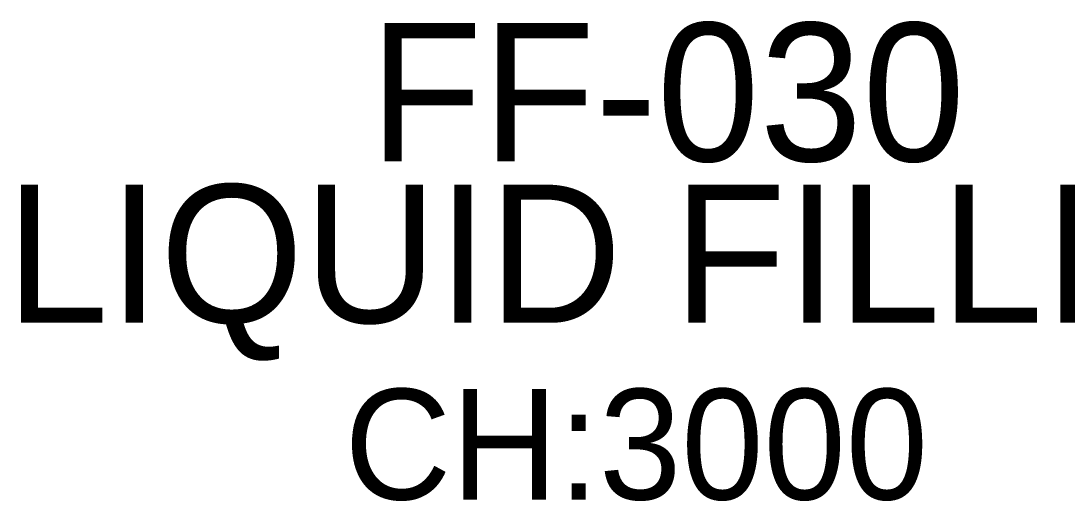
# Model space of a CAD drawing. Header units: millimetres. Extents: x -62354 to 129108, y -71259 to 35407.
# Drawn here: x 22949 to 24841, y 6796 to 7664 of the extents above; entities that cross this region are included whole.
import ezdxf

# ---------------------------------------------------------------- set-up
doc = ezdxf.new("R2010")
doc.units = ezdxf.units.MM
doc.header["$MEASUREMENT"] = 0
doc.layers.add('1st FL Layout xrf$0$CR-Room Ceiling Height', color=8, linetype='Continuous')
doc.layers.add('1st FL Layout xrf$0$CR-Room Name', color=7, linetype='Continuous')
doc.styles.add('1st FL Layout xrf$0$TEXT', font='cordia2.shx')

# ---------------------------------------------------------------- blocks, each defined once
blk = doc.blocks.new('1st FL Layout xrf')
at = {"layer": '1st FL Layout xrf$0$CR-Room Ceiling Height', "insert": (24062.2, 6897.4), "char_height": 200, "width": 660.538, "attachment_point": 5, "style": '1st FL Layout xrf$0$TEXT'}
blk.add_mtext('\\pxqc;CH:3000', dxfattribs=at)
at = {"layer": '1st FL Layout xrf$0$CR-Room Name', "char_height": 250, "attachment_point": 1, "style": '1st FL Layout xrf$0$TEXT'}
for s, width, insert in [('\\pxqc;FF-030', 3353.635, (22441.5, 7660.7)), ('\\pxqc,t11;LIQUID FILLING', 3589.991, (22362.2, 7368.4))]:
    blk.add_mtext_dynamic_manual_height_columns(s, width=width, gutter_width=1000, heights=[0], dxfattribs=dict(at, insert=insert))

msp = doc.modelspace()

# ---------------------------------------------------------------- block references
msp.add_blockref('1st FL Layout xrf', (0, 0))

doc.saveas('drawing.dxf')
